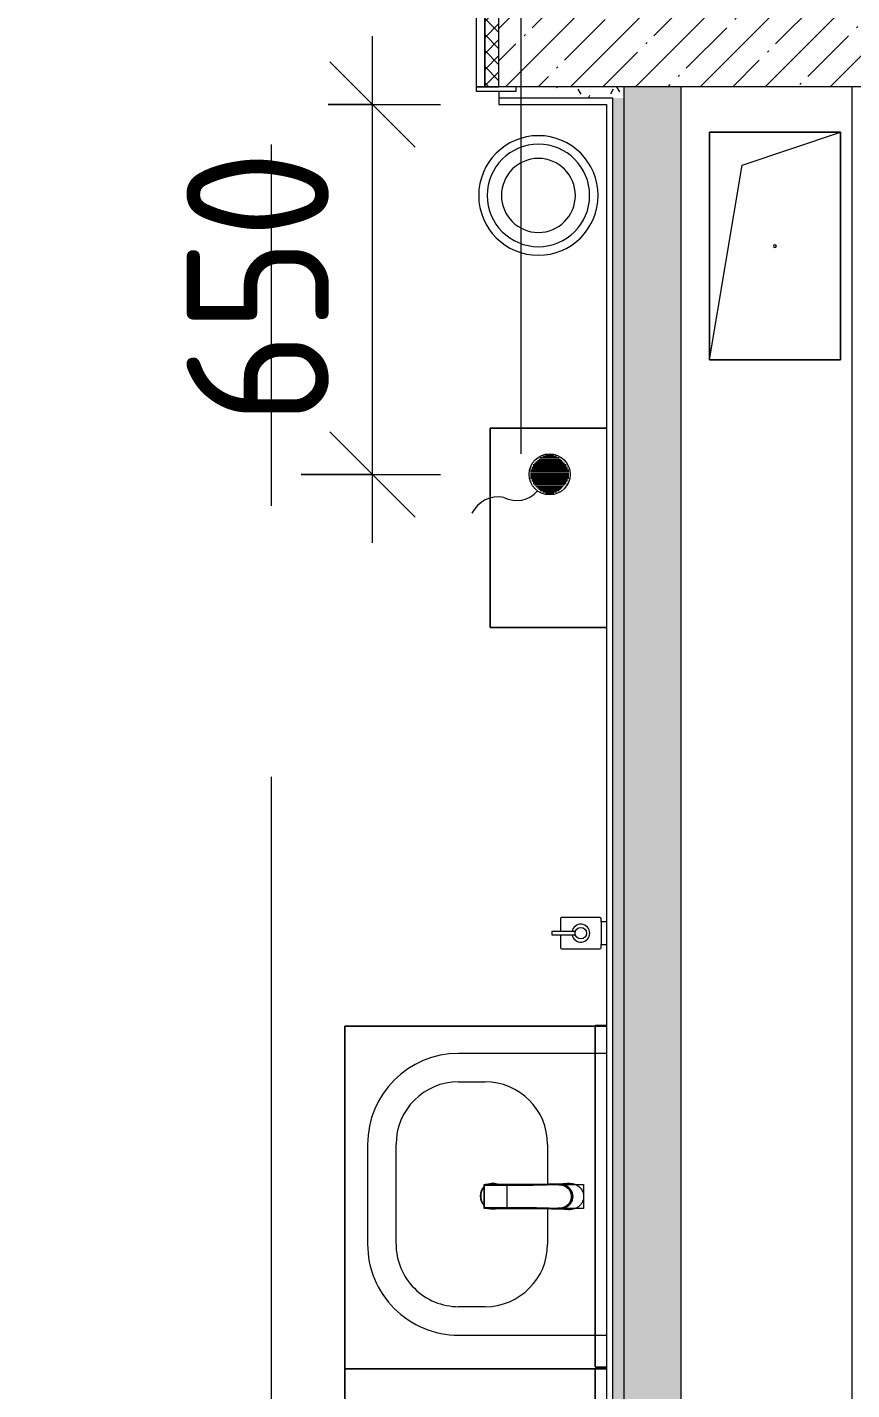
# Model space of a CAD drawing. Header units: millimetres. Extents: x 35111 to 235598, y -8553 to 29000.
# Drawn here: x 66031 to 67480, y 5391 to 7785 of the extents above; entities that cross this region are included whole.
import ezdxf

# ---------------------------------------------------------------- set-up
doc = ezdxf.new("R2010")
doc.units = ezdxf.units.MM
doc.linetypes.add('Осевая', pattern=[3175, 635, -476.25, 1587.5, -476.25])
for name, color, linetype, lineweight in [('0-1', 7, 'Continuous', 9), ('A-ANNO-DIMS', 7, 'Continuous', 9), ('A-ANNO-DIMS-100', 7, 'Continuous', 9), ('A-DETL-GENF', 7, 'Continuous', 9), ('A-DOOR', 7, 'Continuous', 9), ('A-DOOR-1', 7, 'Continuous', 13), ('A-DOOR-FRAM', 7, 'Continuous', 13), ('A-DOOR-FRAM-1', 7, 'Continuous', 9), ('A-GENM', 7, 'Continuous', 9), ('A-WALL', 7, 'Continuous', 9), ('E-ELEC-FIXT-IDEN', 7, 'Continuous', 9), ('I-WALL', 7, 'Continuous', 9), ('P-SANR-FIXT', 7, 'Continuous', 9), ('P-SANR-FIXT-1', 7, 'Continuous', 13), ('Оси-2', 7, 'Осевая', 9), ('Электрические приборы', 7, 'Continuous', 9)]:
    doc.layers.add(name, color=color, linetype=linetype, lineweight=lineweight)
for name, color, linetype, lineweight, true_color in [('A-WALL-1', 7, 'Continuous', 9, 0x3c3c3c), ('A-WALL-FNSH-1', 7, 'Continuous', 9, 0x3c3c3c), ('I-FURN-1', 7, 'Continuous', 9, 0xf0f0f0)]:
    doc.layers.add(name, color=color, linetype=linetype, lineweight=lineweight, true_color=true_color)
doc.styles.add('ISOCPEUR', font='isocpeur.ttf', dxfattribs={"width": 0.9, "height": 250})
doc.dimstyles.new('ISO-2_5_0_9К_БОЛЬШОЙ', dxfattribs={"dimscale": 304.8, "dimtxt": 248.995294, "dimasz": 0.492126, "dimexe": 0.393701, "dimexo": 0.984252, "dimgap": 0, "dimtad": 1, "dimdec": 0, "dimrnd": 10, "dimzin": 0, "dimdsep": 46, "dimtxsty": 'ISOCPEUR', "dimblk1": 'OBLIQUE', "dimblk2": 'OBLIQUE', "dimsah": 1, "dimcen": 0.09, "dimdle": 0.393701, "dimazin": 0, "dimtfac": 1, "dimtdec": 4, "dimtix": 1, "dimtmove": 0, "dimatfit": 3, "dimfxl": 1, "dimtvp": 1, "dimtolj": 1, "dimtzin": 0, "dimarcsym": 2})
pattern_1 = [(0, (0, 0), (121.92, 30.48), [10.058, -81.382, 10.058, -81.382, -487.68]), (0, (0, 0), (121.92, 30.48), [-182.88, 10.058, -172.822, 10.058, -81.382, -213.36]), (0, (0, 0), (121.92, 30.48), [-457.2, 10.058, -50.902, 10.058, -142.342]), (120, (45.72, 15.24), (-87.356454, 90.345817), [10.058, -81.382, 10.058, -81.382, -487.68]), (120, (45.72, 15.24), (-87.356454, 90.345817), [-182.88, 10.058, -172.822, 10.058, -81.382, -213.36]), (120, (45.72, 15.24), (-87.356454, 90.345817), [-457.2, 10.058, -50.902, 10.058, -142.342]), (240, (60.96, 76.2), (-34.563546, -120.825817), [10.058, -81.382, 10.058, -81.382, -487.68]), (240, (60.96, 76.2), (-34.563546, -120.825817), [-182.88, 10.058, -172.822, 10.058, -81.382, -213.36]), (240, (60.96, 76.2), (-34.563546, -120.825817), [-457.2, 10.058, -50.902, 10.058, -142.342])]

# ---------------------------------------------------------------- blocks, each defined once
blk = doc.blocks.new('110_Дверь_СКБ_1Ст_Внутренняя1 - Д-7_л__950x2100h_Туалет-21784696-План размещения напольных электротехнических лючков и розеток 3 этажа в осях 12-23')
at = {"layer": 'A-DOOR'}
h = blk.add_hatch(dxfattribs=at)
h.set_pattern_fill('FP_30', color=256, style=0, pattern_type=2)
h.set_pattern_definition([(135, (1826.41, 174.685), (-14.14214, -14.14214), []), (225, (1826.41, 174.685), (14.14214, -14.14214), [])])
h.paths.add_polyline_path([(487.5, -110), (487.5, 110), (462.5, 110), (462.5, -110)])
at = {"layer": 'A-DOOR-FRAM-1'}
h = blk.add_hatch(dxfattribs=at)
h.set_pattern_fill('FP_31', color=256, style=0, pattern_type=2)
h.set_pattern_definition([(45, (-296.384, 174.685), (-14.1421, 14.1421), []), (135, (-296.384, 174.685), (-14.1421, -14.1421), [])])
h.paths.add_polyline_path([(-437.5, -110), (-437.5, 110), (-462.5, 110), (-462.5, -110)])
at = {"layer": 'A-DOOR'}
blk.add_arc((437.5, 110), 850, 90, 180, dxfattribs=at)
at = {"layer": 'A-DOOR-1'}
for p, q in [((437.5, 960), (397.5, 960)), ((397.5, 960), (397.5, 110)), ((437.5, 110), (437.5, 960)), ((397.5, 110), (437.5, 110))]:
    blk.add_line(p, q, dxfattribs=at)
at = {"layer": 'A-DOOR-FRAM'}
for p, q in [((-422.5, 118), (-492.5, 118)), ((-492.5, 118), (-492.5, 110)), ((-492.5, 110), (-422.5, 110)), ((-437.5, 110), (-462.5, 110)), ((-462.5, 110), (-462.5, -110)), ((-412.5, 110), (-437.5, 110)), ((-437.5, 110), (-437.5, 30)), ((-437.5, -110), (-437.5, 110)), ((-422.5, 110), (-437.5, 110)), ((-437.5, 110), (-437.5, 109)), ((-437.5, 109), (-422.5, 109)), ((-422.5, 110), (-422.5, 118)), ((-422.5, 109), (-422.5, 110)), ((-412.5, 70), (-412.5, 110)), ((437.5, 110), (437.5, 70)), ((462.5, 110), (437.5, 110)), ((517.5, 118), (447.5, 118)), ((447.5, 118), (447.5, 110)), ((462.5, 110), (447.5, 110)), ((447.5, 110), (447.5, 109)), ((447.5, 110), (517.5, 110)), ((447.5, 109), (462.5, 109)), ((462.5, 30), (462.5, 110)), ((487.5, 110), (462.5, 110)), ((462.5, 110), (462.5, -110)), ((462.5, 109), (462.5, 110)), ((487.5, -110), (487.5, 110)), ((517.5, 110), (517.5, 118)), ((-402.5, 70), (-412.5, 70)), ((-402.5, 30), (-402.5, 70)), ((437.5, 70), (427.5, 70)), ((427.5, 70), (427.5, 30)), ((-437.5, 30), (-402.5, 30)), ((-422.5, 30), (-437.5, 30)), ((-437.5, 30), (-437.5, -110)), ((-422.5, -110), (-422.5, 30)), ((427.5, 30), (462.5, 30)), ((462.5, 30), (447.5, 30)), ((447.5, 30), (447.5, -110)), ((462.5, -110), (462.5, 30)), ((-422.5, -110), (-492.5, -110)), ((-492.5, -110), (-492.5, -118)), ((-492.5, -118), (-422.5, -118)), ((-462.5, -110), (-437.5, -110)), ((-437.5, -110), (-422.5, -110)), ((-422.5, -118), (-422.5, -110)), ((447.5, -110), (462.5, -110)), ((517.5, -110), (447.5, -110)), ((447.5, -110), (447.5, -118)), ((447.5, -118), (517.5, -118)), ((462.5, -110), (487.5, -110)), ((517.5, -118), (517.5, -110))]:
    blk.add_line(p, q, dxfattribs=at)
blk = doc.blocks.new('GM_Отверстие прямоугольное _в плите_ - Отверстие-21983700-План размещения напольных электротехнических лючков и розеток 3 этажа в осях 12-23')
at = {"layer": 'A-GENM'}
for p, q in [((-115, -200), (-115, 200)), ((-115, 200), (115, 200)), ((115, 200), (-115, 200)), ((-115, 200), (-115, -200)), ((-57.5, 142.5), (115, 200)), ((115, 200), (115, -200)), ((115, -200), (115, 200)), ((-115, -200), (-57.5, 142.5)), ((115, -200), (-115, -200)), ((-115, -200), (115, -200))]:
    blk.add_line(p, q, dxfattribs=at)
for start, end in [(360, 180), (180, 360)]:
    blk.add_arc((0, 0), 2.5, start, end, dxfattribs=at)
blk = doc.blocks.new('Блок Розеток и Выключателей - Блок Розеток и Выключателей_SK3-27368973-План размещения напольных электротехнических лючков и розеток 3 этажа в осях 12-23')
at = {"layer": 'A-DETL-GENF'}
for p, q in [((-16.8, -71.2), (-16.8, -128.8)), ((-14.4, -71.2), (-14.4, -128.8)), ((-12, -68.8), (-12, -131.2)), ((-9.6, -68.8), (-9.6, -131.2)), ((-7.2, -66.4), (-7.2, -133.6)), ((-4.8, -66.4), (-4.8, -133.6)), ((-2.4, -66.4), (-2.4, -133.6)), ((0, -66.4), (0, -133.6)), ((2.4, -66.4), (2.4, -133.6)), ((4.8, -66.4), (4.8, -133.6)), ((7.2, -66.4), (7.2, -133.6)), ((9.6, -68.8), (9.6, -131.2)), ((12, -68.8), (12, -131.2)), ((14.4, -71.2), (14.4, -128.8)), ((16.8, -71.2), (16.8, -128.8)), ((-33.6, -92.8), (-33.6, -107.2)), ((-31.2, -88), (-31.2, -112)), ((-28.8, -83.2), (-28.8, -116.8)), ((-26.4, -80.8), (-26.4, -119.2)), ((-24, -78.4), (-24, -121.6)), ((-21.6, -76), (-21.6, -124)), ((-19.2, -73.6), (-19.2, -126.4)), ((19.2, -73.6), (19.2, -126.4)), ((21.6, -76), (21.6, -124)), ((24, -78.4), (24, -121.6)), ((26.4, -80.8), (26.4, -119.2)), ((28.8, -83.2), (28.8, -116.8)), ((31.2, -88), (31.2, -112)), ((33.6, -92.8), (33.6, -107.2))]:
    blk.add_line(p, q, dxfattribs=at)
blk.add_circle((0, -100), 36, dxfattribs=at)
for centre, radius, start, end in [((-2.1, -158.1), 48.1, 332.5065, 49.9886), ((91.1, -190.4), 51.5, 168.6656, 243.8652)]:
    blk.add_arc(centre, radius, start, end, dxfattribs=at)
blk = doc.blocks.new('зеркало круглое600д - 1_22д зеркало круглое d600-31405140-План размещения напольных электротехнических лючков и розеток 3 этажа в осях 12-23')
at = {"layer": 'I-FURN-1'}
for p, q in [((-300, 20), (-300, 0)), ((-300, 20), (300, 20)), ((300, 20), (-300, 20)), ((300, 0), (-300, 0)), ((300, 0), (300, 20))]:
    blk.add_line(p, q, dxfattribs=at)
blk = doc.blocks.new('сифон - Для раковины-V159-План размещения напольных электротехнических лючков и розеток 3 этажа в осях 12-23')
at = {"layer": 'P-SANR-FIXT-1'}
for radius, start, end in [(22.5, 134.3235, 180), (22.5, 180, 226.2662), (21.5, 136.6198, 180), (21.5, 180, 223.8422), (22.5, 62.2699, 118.0415), (21.5, 73.7927, 114.1325), (21.5, 66.1704, 72), (22.5, 246.9241, 292.7848), (21.5, 252, 288)]:
    blk.add_arc((0, 0), radius, start, end, dxfattribs=at)
blk = doc.blocks.new('смеситель для раковины - Default-V160-План размещения напольных электротехнических лючков и розеток 3 этажа в осях 12-23')
at = {"layer": '0-1'}
for p, q in [((-20.7, -16.7), (-20.7, -17.2)), ((20.8, -17.2), (20.8, -16.7)), ((22.8, -3), (21.8, -15.6)), ((-20.4, -97.4), (-20.3, -110)), ((-19.8, -111.8), (19.8, -111.8)), ((20.3, -110), (20.4, -97.4)), ((-19.8, -151.6), (19.7, -151.6))]:
    blk.add_line(p, q, dxfattribs=at)
at = {"layer": '0-1', "flags": 128}
for points in [[(12.1, 0.1), (14.4, -1.7), (18.1, -6.1), (20.4, -11.5), (21.2, -17.2), (21.2, -36.2), (21.1, -56), (21, -111.4)], [(-21.8, -15.6), (-22.1, -11.2), (-22.8, -3)], [(-18.9, -7.6), (-20, -10.3), (-20.8, -13.1), (-21.1, -18.6), (-21.1, -48.6), (-21.1, -93.2)], [(20.8, -150.7), (20.8, -150.6), (20.7, -150.3), (20.7, -149.8), (20.7, -149), (20.8, -147.8), (20.8, -146.9), (20.8, -145.1), (20.8, -142.9), (20.9, -128.2), (21.1, -55.9), (21.1, -88)], [(-20.7, -150.6), (-20.7, -150.5), (-20.7, -150.2), (-20.7, -149.8), (-20.7, -149.1), (-20.7, -148.1), (-20.7, -147.4), (-20.7, -146.4), (-20.7, -144.9), (-20.8, -144), (-20.8, -120.4), (-21.1, -93.2)], [(-19.8, -111.8), (-19.9, -111.8), (-20, -111.8), (-20.1, -111.8), (-20.1, -111.7), (-20.2, -111.7), (-20.3, -111.6), (-20.3, -111.5), (-20.3, -111.5), (-20.3, -111.4), (-20.3, -111.4), (-20.3, -111.4), (-20.3, -111.3), (-20.3, -111.2), (-20.3, -111), (-20.3, -110.8), (-20.3, -110.6), (-20.3, -110.3), (-20.3, -110)], [(20.3, -110), (20.3, -110.3), (20.3, -110.5), (20.3, -110.8), (20.3, -111), (20.3, -111.1), (20.3, -111.3), (20.3, -111.5), (20.3, -111.5), (20.3, -111.5), (20.2, -111.6), (20.2, -111.7), (20.1, -111.7), (20.1, -111.8), (19.8, -111.8)], [(20.9, -146.2), (20.9, -147.7), (20.8, -148.8), (20.8, -149.8), (20.8, -150.4), (20.7, -151.2), (20.6, -151.3), (20.5, -151.4), (20.4, -151.5), (20.2, -151.6), (20, -151.6), (19.7, -151.6)]]:
    blk.add_lwpolyline(points, dxfattribs=at)
at = {"layer": 'P-SANR-FIXT'}
for p, q in [((-21, -151.6), (-21, 23)), ((-21, 23), (21, 23)), ((0.6, 2.8), (-0.6, 2.8)), ((21, 23), (21, -151.6)), ((-20.8, -19.8), (-21, -19.9)), ((-20.8, -19.8), (-20.4, -22)), ((20.4, -11.1), (19.4, -12.9)), ((20.4, -22), (20.8, -19.8)), ((20.8, -19.8), (20.9, -18.5)), ((20.8, -19.8), (21, -19.9)), ((21.1, -18.4), (20.9, -18.4)), ((22.9, -0.9), (22.5, -5)), ((-19.8, -111.7), (-19.7, -144)), ((19.7, -144), (19.8, -111.7)), ((21, -151.6), (-21, -151.6))]:
    blk.add_line(p, q, dxfattribs=at)
at = {"layer": 'P-SANR-FIXT', "flags": 128}
for points in [[(10.2, 0.2), (9.8, 0.4), (6.1, 1.8), (2.1, 2.5), (-2.1, 2.5), (-6.1, 1.8), (-9.8, 0.4), (-13.1, -1.6), (-15.9, -4.1)], [(-0.6, 3.9), (-0.3, 3.9), (-0.1, 3.9), (0.1, 3.9), (0.3, 3.9), (0.6, 3.9)], [(-21.1, -16.4), (-21.1, -16.8), (-21.1, -17.2), (-21.1, -17.6), (-21.1, -18), (-21.1, -18.4)], [(-21.1, -88.1), (-20.9, -138.9), (-20.9, -145.3), (-20.8, -150.2), (-20.7, -149.4), (-20.7, -143.7), (-20.8, -118.3), (-21, -67.6), (-21.1, -42.2), (-21.1, -16.9)], [(-20.9, -18.5), (-20.9, -18.5), (-21, -18.5), (-21, -18.6), (-21, -18.6), (-21.1, -18.6), (-21.1, -18.6), (-21.1, -18.6)], [(-20.9, -18.5), (-20.9, -19.2), (-20.8, -19.8)], [(15.9, -4.1), (13.1, -1.6), (11.5, -0.5)], [(21.1, -16.9), (21.1, -42.2), (21, -67.6), (20.8, -118.3), (20.7, -143.7), (20.7, -149.4), (20.8, -150.2), (20.9, -145.3), (20.9, -138.9), (21.1, -88.1)], [(21.1, -18.4), (21.1, -18), (21.1, -17.6), (21.1, -17.2), (21.1, -16.8), (21.1, -16.4)], [(21.8, -15.2), (22.1, -10.8), (22.3, -7.9), (22.5, -5.6), (22.7, -3.2), (22.9, -0.9)], [(-19.9, -145.2), (-19.9, -133.8), (-20, -122.4), (-20, -111), (-20.1, -99.6), (-20.1, -88.1)], [(20.1, -88.1), (20.1, -94.5), (20.1, -100.8), (20, -107.2), (20, -113.5), (20, -119.9), (20, -126.2), (19.9, -132.6), (19.9, -138.9), (19.9, -145.2)]]:
    blk.add_lwpolyline(points, dxfattribs=at)
at = {"layer": 'P-SANR-FIXT'}
for centre, major_axis, ratio, start_param, end_param in [((0, -17.2), (20.8, 0), 0.98634, 0.924777, 2.669203), ((0, -16.7), (20.8, 0), 0.98634, 1.475706, 2.006619), ((0, -16.7), (20.8, 0), 0.98634, 1.175826, 1.349386), ((0, -17.2), (-20.8, 0), 0.98634, 5.983401, 6.283185), ((0, -16.7), (20.8, 0), 0.98634, 2.911123, 3.141593), ((0, -17.2), (20.8, 0), 0.98634, 3.141593, 3.245131), ((0, -16.7), (20.8, 0), 0.98634, 2.513274, 2.712058), ((0, -16.7), (20.8, 0), 0.98634, 2.199532, 2.288423), ((0, -16.7), (20.8, 0), 0.98634, 0.436433, 0.906939), ((0, -17.2), (20.8, 0), 0.98634, 0.478372, 0.784046), ((0, -17.2), (20.8, 0), 0.98634, 0, 0.299784), ((0, -16.7), (20.8, 0), 0.98634, 0, 0.23047), ((0, -17.2), (20.8, 0), 0.98634, 6.179646, 6.283185), ((-19.8, -109.7), (0.5, 0.002), 0.095848, 1.570429, 3.124299), ((19.8, -109.7), (-0.5, 0.002), 0.095846, 3.158887, 4.712983)]:
    blk.add_ellipse(centre, major_axis=major_axis, ratio=ratio, start_param=start_param, end_param=end_param, dxfattribs=at)
for points, knots in [([(-22.9, -0.3), (-22.9, 2.5), (-22.3, 6.4), (-20, 11.4), (-17.7, 14.7), (-14.9, 17.6), (-11.6, 20), (-7.9, 21.7), (-4.5, 22.6), (-1.5, 23), (1.9, 23), (6, 22.4), (10, 20.8), (12.8, 19.1), (14.8, 17.5), (16.7, 15.8), (18.8, 13.3), (21.9, 8.1), (22.9, 3.2), (22.9, -0.3)], [0, 0, 0, 0, 0.111111, 0.166667, 0.222222, 0.277778, 0.333333, 0.388889, 0.444444, 0.479167, 0.513889, 0.583333, 0.652778, 0.6875, 0.722222, 0.756944, 0.791667, 0.861111, 1, 1, 1, 1]), ([(-21.1, -16.9), (-21.1, -15.9), (-21, -14.3), (-20.6, -12.1), (-20.1, -10.6), (-19.6, -9), (-18.7, -7.1), (-17.3, -4.8), (-15.2, -2.3), (-12.8, -0.2), (-10, 1.5), (-7, 2.8), (-3.8, 3.7), (-1.6, 3.9), (-0.6, 3.9)], [0, 0, 0, 0, 0.1, 0.15, 0.2, 0.25, 0.3, 0.4, 0.5, 0.6, 0.7, 0.8, 0.9, 1, 1, 1, 1]), ([(21.1, -16.4), (21.1, -16), (21, -15.1), (20.8, -13.8), (20.6, -12.6), (20.3, -11.7), (20.2, -11.2), (20, -10.9), (19.9, -10.5), (19.7, -9.9), (19.3, -9), (18.6, -7.6), (17.7, -6.2), (17, -5.2), (16.4, -4.5), (15.8, -3.8), (15, -3), (13.9, -2), (12.7, -1.2), (11.7, -0.5), (10.9, -0.1), (10.1, 0.3), (9, 0.9), (6.9, 1.7), (2.6, 2.8), (-2.6, 2.8), (-6.9, 1.7), (-9.2, 0.7), (-11.2, -0.2), (-13.2, -1.5), (-14.9, -2.9), (-16.1, -4.2), (-17.3, -5.5), (-18.5, -7.2), (-19.6, -9.3), (-20.7, -12.4), (-21.1, -14.8), (-21.1, -16.4)], [0, 0, 0, 0, 0.027778, 0.055556, 0.083333, 0.097222, 0.104167, 0.111111, 0.118056, 0.125, 0.138889, 0.166667, 0.194444, 0.208333, 0.222222, 0.236111, 0.25, 0.277778, 0.305556, 0.319444, 0.333333, 0.347222, 0.361111, 0.388889, 0.444444, 0.555556, 0.611111, 0.638889, 0.666667, 0.708333, 0.75, 0.770833, 0.791667, 0.833333, 0.875, 0.916667, 1, 1, 1, 1]), ([(-0.6, 2.8), (-0.6, 2.9), (-0.6, 3.2), (-0.6, 3.6), (-0.6, 3.8), (-0.6, 3.9), (-0.6, 3.9)], [0, 0, 0, 0, 0.363636, 0.545455, 0.727273, 1, 1, 1, 1]), ([(0.6, 3.9), (2.7, 3.9), (7.1, 3.1), (12.9, 0), (16.7, -3.9), (19, -7.6), (20.2, -10.6), (21, -13.7), (21.1, -15.9), (21.1, -16.9)], [0, 0, 0, 0, 0.2, 0.4, 0.6, 0.7, 0.8, 0.9, 1, 1, 1, 1]), ([(0.6, 2.8), (0.6, 2.9), (0.6, 3.2), (0.6, 3.6), (0.6, 3.8), (0.6, 3.9), (0.6, 3.9)], [0, 0, 0, 0, 0.363636, 0.545455, 0.727273, 1, 1, 1, 1]), ([(-22.9, -0.9), (-22.9, -1.5), (-22.8, -2.5), (-22.7, -3.8), (-22.6, -4.8), (-22.5, -5.7), (-22.4, -6.6), (-22.3, -7.5), (-22.2, -8.7), (-22.1, -10.1), (-22, -12.1), (-21.9, -13.9), (-21.8, -15.2)], [0, 0, 0, 0, 0.166667, 0.25, 0.333333, 0.416667, 0.5, 0.583333, 0.666667, 0.75, 0.833333, 1, 1, 1, 1]), ([(-21.8, -15.2), (-21.8, -16.2), (-21.7, -18.4), (-21.6, -22.6), (-21.5, -27.6), (-21.4, -33.2), (-21.4, -38.3), (-21.3, -42.6), (-21.3, -45.9), (-21.3, -49.3), (-21.3, -52.8), (-21.2, -55.7), (-21.2, -58), (-21.2, -59.8), (-21.2, -61.5), (-21.2, -63.9), (-21.2, -66.8), (-21.2, -70.4), (-21.2, -73.9), (-21.1, -77.5), (-21.1, -82.2), (-21.1, -85.7), (-21.1, -88.1)], [0, 0, 0, 0, 0.083333, 0.166667, 0.25, 0.333333, 0.416667, 0.458333, 0.5, 0.541667, 0.583333, 0.625, 0.645833, 0.666667, 0.6875, 0.708333, 0.75, 0.791667, 0.833333, 0.875, 0.916667, 1, 1, 1, 1]), ([(-21.1, -18.4), (-21.1, -19.2), (-21.1, -20.8), (-21.1, -23.1), (-21.1, -25), (-21, -26.5), (-21, -27.6), (-21, -28.6), (-21, -30), (-21, -31.7), (-21, -33.4), (-21, -34.6), (-20.9, -35.2), (-20.9, -35.7), (-20.9, -36.3), (-20.9, -36.9), (-20.9, -38.1), (-20.9, -39.8), (-20.9, -41.4), (-20.8, -42.8), (-20.8, -44.1), (-20.8, -45.8), (-20.8, -48.6), (-20.7, -53.5), (-20.6, -60.7), (-20.6, -68.9), (-20.5, -76.5), (-20.5, -85.7), (-20.4, -92.7), (-20.4, -97.4)], [0, 0, 0, 0, 0.027778, 0.055556, 0.083333, 0.097222, 0.111111, 0.125, 0.138889, 0.166667, 0.194444, 0.208333, 0.215278, 0.222222, 0.229167, 0.236111, 0.25, 0.277778, 0.305556, 0.319444, 0.333333, 0.361111, 0.388889, 0.444444, 0.555556, 0.666667, 0.75, 0.833333, 1, 1, 1, 1]), ([(-21.1, -18.6), (-21.1, -18.7), (-21.1, -18.9), (-21.1, -19.2), (-21, -19.5), (-21, -19.7), (-21, -19.9)], [0, 0, 0, 0, 0.333333, 0.5, 0.666667, 1, 1, 1, 1]), ([(-20.6, -41.3), (-20.6, -41.2), (-20.7, -40.7), (-20.7, -40.1), (-20.8, -39.3), (-20.9, -38.5), (-20.9, -37.4), (-21, -35.5), (-21, -33.1), (-21, -30.9), (-20.9, -29.4), (-20.9, -28.7), (-20.9, -28.1), (-20.9, -27.6), (-20.9, -26.9), (-20.9, -25.6), (-20.9, -23.9), (-20.9, -21.9), (-21, -20.5), (-21, -19.9)], [0.6742747, 0.6742747, 0.6742747, 0.6742747, 0.6785714, 0.6964286, 0.7053571, 0.7142857, 0.7321429, 0.75, 0.7857143, 0.8214286, 0.8392857, 0.8482143, 0.8571429, 0.8660714, 0.875, 0.8928571, 0.9285714, 0.9642857, 1, 1, 1, 1]), ([(-20, -10.9), (-20.1, -11.4), (-20.5, -12.6), (-20.7, -13.9), (-20.8, -14.6)], [0, 0, 0, 0, 0.4, 1, 1, 1, 1]), ([(-15.9, -4.1), (-16.7, -5), (-18.4, -7.2), (-19.5, -9.5), (-20, -10.9)], [0, 0, 0, 0, 0.444444, 1, 1, 1, 1]), ([(20, -10.9), (19.6, -9.8), (18.5, -7.4), (17, -5.2), (15.9, -4.1)], [0, 0, 0, 0, 0.444444, 1, 1, 1, 1]), ([(20.8, -14.6), (20.7, -14.1), (20.5, -12.8), (20.2, -11.6), (20, -10.9)], [0, 0, 0, 0, 0.444444, 1, 1, 1, 1]), ([(20.4, -97.4), (20.4, -91.1), (20.5, -81.8), (20.6, -69.7), (20.7, -60), (20.7, -52.6), (20.8, -47.4), (20.8, -45.2), (20.8, -43.5), (20.9, -41.8), (20.9, -39.8), (20.9, -37.7), (20.9, -36.2), (20.9, -35.4), (21, -34.1), (21, -32.6), (21, -31), (21, -29.7), (21, -28.6), (21, -27.7), (21, -26.8), (21.1, -25.6), (21.1, -22.9), (21.1, -20.4), (21.1, -18.4)], [0, 0, 0, 0, 0.222222, 0.333333, 0.444444, 0.583333, 0.618056, 0.652778, 0.670139, 0.6875, 0.722222, 0.756944, 0.774306, 0.782986, 0.791667, 0.826389, 0.84375, 0.861111, 0.878472, 0.887153, 0.895833, 0.913194, 0.930556, 1, 1, 1, 1]), ([(21, -19.9), (21, -20.5), (21, -21.9), (20.9, -23.9), (20.9, -25.6), (20.9, -26.8), (20.9, -27.5), (20.9, -28.3), (20.9, -29.2), (20.9, -30.9), (20.9, -32.5), (20.9, -33.6), (20.9, -33.9)], [0, 0, 0, 0, 0.0357143, 0.0714286, 0.1071429, 0.125, 0.1339286, 0.1428571, 0.1607143, 0.1785714, 0.2142857, 0.2233019, 0.2233019, 0.2233019, 0.2233019]), ([(21.1, -88.1), (21.1, -85.1), (21.1, -80.6), (21.2, -74.5), (21.2, -69.9), (21.2, -65.1), (21.2, -60), (21.2, -55.1), (21.3, -50.9), (21.3, -47.5), (21.3, -44.7), (21.3, -42.6), (21.4, -41), (21.4, -39.8), (21.4, -38.7), (21.4, -37.3), (21.4, -35.8), (21.4, -34.1), (21.5, -32.1), (21.5, -29.7), (21.5, -27), (21.6, -24.6), (21.7, -21.6), (21.7, -18.3), (21.8, -16.1), (21.8, -15.2)], [0, 0, 0, 0, 0.071429, 0.107143, 0.142857, 0.178571, 0.214286, 0.25, 0.285714, 0.321429, 0.357143, 0.392857, 0.410714, 0.428571, 0.446429, 0.464286, 0.5, 0.535714, 0.571429, 0.625, 0.678571, 0.732143, 0.785714, 0.892857, 1, 1, 1, 1]), ([(-19.9, -97.4), (-19.9, -90.5), (-20, -78.4), (-20.1, -67), (-20.2, -60.5), (-20.2, -57.1), (-20.3, -54.8), (-20.3, -52.7), (-20.3, -50.8), (-20.3, -49.3), (-20.3, -48.2), (-20.4, -47.6), (-20.4, -47), (-20.4, -46.5), (-20.5, -45.9), (-20.5, -44.9), (-20.5, -44.1), (-20.5, -43.6)], [0, 0, 0, 0, 0.1428571, 0.2857143, 0.3571429, 0.3928571, 0.4285714, 0.4642857, 0.5, 0.5357143, 0.5535714, 0.5625, 0.5714286, 0.5803571, 0.5892857, 0.6071429, 0.6334797, 0.6334797, 0.6334797, 0.6334797]), ([(20.7, -37.5), (20.7, -37.9), (20.6, -38.5), (20.5, -39.2), (20.5, -40), (20.4, -41.3), (20.4, -43), (20.4, -44.6), (20.4, -45.8), (20.4, -46.4), (20.4, -46.9), (20.4, -47.4), (20.4, -48.1), (20.3, -49.2), (20.3, -50.7), (20.3, -52.6), (20.3, -54.6), (20.3, -57), (20.2, -60.3), (20.1, -66.9), (20, -78.4), (19.9, -90.5), (19.9, -97.4)], [0.2698282, 0.2698282, 0.2698282, 0.2698282, 0.2857143, 0.2946429, 0.3035714, 0.3214286, 0.3571429, 0.3928571, 0.4107143, 0.4196429, 0.4285714, 0.4375, 0.4464286, 0.4642857, 0.5, 0.5357143, 0.5714286, 0.6071429, 0.6428571, 0.7142857, 0.8571429, 1, 1, 1, 1]), ([(21, -86.6), (20.9, -86.7), (20.9, -86.8), (20.9, -87), (20.8, -87.2), (20.7, -87.5), (20.6, -87.8), (20.5, -88), (20.4, -88.2), (20.3, -88.3), (20.2, -88.2), (20.1, -88.1)], [0.4, 0.4, 0.4, 0.4, 0.4375, 0.5, 0.6, 0.65, 0.7, 0.75, 0.79375, 0.875, 1, 1, 1, 1]), ([(-19.8, -109.7), (-19.8, -110.1), (-19.8, -110.9), (-19.8, -111.7), (-19.8, -111.8), (-19.8, -111.8)], [0, 0, 0, 0, 0.2, 0.4, 0.5304452, 0.5304452, 0.5304452, 0.5304452]), ([(19.8, -111.8), (19.8, -111.8), (19.8, -111.7), (19.8, -110.9), (19.8, -110.1), (19.8, -109.7)], [0.4695252, 0.4695252, 0.4695252, 0.4695252, 0.6, 0.8, 1, 1, 1, 1]), ([(-19.8, -151.6), (-19.8, -151.6), (-19.8, -151.4), (-19.8, -149.5), (-19.9, -146.7), (-19.9, -145.2)], [0.5274141, 0.5274141, 0.5274141, 0.5274141, 0.6, 0.8, 1, 1, 1, 1]), ([(-19.7, -144), (-19.7, -145.5), (-19.7, -148.5), (-19.7, -151.2), (-19.7, -151.6), (-19.8, -151.6)], [0, 0, 0, 0, 0.2, 0.4, 0.5271653, 0.5271653, 0.5271653, 0.5271653]), ([(19.7, -151.6), (19.7, -151.6), (19.7, -151.6), (19.7, -151.2), (19.7, -150), (19.7, -148.3), (19.7, -146.2), (19.7, -144.8), (19.7, -144)], [0.4725879, 0.4725879, 0.4725879, 0.4725879, 0.5, 0.6, 0.7, 0.8, 0.9, 1, 1, 1, 1]), ([(19.9, -145.2), (19.9, -146), (19.9, -147.4), (19.8, -149.3), (19.8, -150.7), (19.8, -151.5), (19.8, -151.6), (19.7, -151.6)], [0, 0, 0, 0, 0.1, 0.2, 0.3, 0.4, 0.4724791, 0.4724791, 0.4724791, 0.4724791])]:
    blk.add_open_spline(points, degree=3, knots=knots, dxfattribs=at)
for points in [[(-20.7, -19.9), (-20.7, -17.5), (-19.9, -12.6), (-16.3, -6), (-10.7, -1.1), (-3.7, 1.6), (3.8, 1.6), (10.7, -1.1), (16.3, -6), (19.9, -12.6), (20.7, -17.5), (20.7, -19.9)], [(-0.6, 2.8), (-1.4, 2.7), (-2.2, 2.7), (-3, 2.5)], [(-22.6, -4.9), (-22.8, -3.6), (-22.9, -2.2), (-22.9, -0.9)], [(-21.4, -18.8), (-21.7, -17.6), (-21.8, -16.4), (-21.8, -15.2)], [(-20.2, -22.3), (-20.6, -21.4), (-21, -20.5), (-21.2, -19.5)], [(-21.1, -18.5), (-21.1, -18.4), (-21, -18.4), (-20.9, -18.4)], [(-21, -19.9), (-20.9, -20.8), (-20.7, -21.7), (-20.4, -22.5)], [(-20.8, -14.6), (-20.8, -15.2), (-20.9, -16.5), (-20.9, -17.7), (-20.9, -18.3)], [(-19.4, -12.9), (-19.8, -12.3), (-20.1, -11.7), (-20.4, -11.1)], [(21.8, -15.2), (21.8, -17.6), (21.2, -20.1), (20.2, -22.3)], [(20.4, -22.5), (20.7, -21.7), (20.9, -20.8), (21, -19.9)], [(20.9, -18.4), (20.9, -17.8), (20.9, -16.5), (20.8, -15.2), (20.8, -14.6)], [(20.9, -18.5), (21, -18.5), (21.1, -18.5), (21.1, -18.5)], [(21, -19.9), (21, -19.8), (21, -19.6), (21.1, -19.4), (21.1, -19.2), (21.1, -18.9), (21.1, -18.7), (21.1, -18.6), (21.1, -18.5)], [(-20.8, -88.2), (-20.7, -88.2), (-20.5, -88.2), (-20.2, -88.1), (-20.1, -88.1)], [(-20.1, -88.1), (-20.1, -87.3), (-20.1, -86.5), (-20, -85.7)], [(20, -85.7), (20.1, -86.5), (20.1, -87.3), (20.1, -88.1)], [(-19.8, -111.8), (-19.8, -111.8), (-19.8, -111.8), (-19.8, -111.8)], [(19.8, -111.8), (19.8, -111.8), (19.8, -111.8), (19.8, -111.8)]]:
    blk.add_open_spline(points, degree=3, dxfattribs=at)
blk = doc.blocks.new('TOY_Диспансер мыло - Дозатор Elegance new 11654 019001 хром-30593950-План размещения напольных электротехнических лючков и розеток 3 этажа в осях 12-23')
at = {"layer": 'A-GENM'}
for p, q in [((127.9, 101.6), (122.2, 101.6)), ((122.2, 101.6), (122.2, 86.7)), ((127.9, 86.7), (127.9, 101.6)), ((97.5, 84.7), (97.5, 17)), ((122.2, 86.7), (99.5, 86.7)), ((122.2, 86.7), (102.9, 86.7)), ((122.2, 87.7), (122.2, 60.3)), ((127.9, 60.3), (127.9, 87.7)), ((146.9, 86.7), (127.9, 86.7)), ((150.5, 86.7), (127.9, 86.7)), ((152.5, 17), (152.5, 84.7)), ((99.5, 15), (105, 15)), ((145, 15), (105, 15)), ((105, 15), (105, 5.5)), ((145, 5.5), (145, 15)), ((145, 15), (150.5, 15))]:
    blk.add_line(p, q, dxfattribs=at)
blk.add_circle((125, 50.7), 10, dxfattribs=at)
for centre, radius, start, end in [((99.5, 84.7), 2, 90, 180), ((150.5, 84.7), 2, 360, 90), ((125, 50.7), 15.7, 100.4353, 79.365), ((99.5, 17), 2, 180, 270), ((150.5, 17), 2, 270, 360)]:
    blk.add_arc(centre, radius, start, end, dxfattribs=at)
blk = doc.blocks.new('мусорная корзина - Round_ Metal-30590745-План размещения напольных электротехнических лючков и розеток 3 этажа в осях 12-23')
at = {"layer": 'P-SANR-FIXT'}
for radius, start, end in [(105, 0, 180), (90, 360, 180), (65, 0, 180), (105, 180, 360), (90, 180, 360), (65, 180, 360)]:
    blk.add_arc((0, 0), radius, start, end, dxfattribs=at)
blk = doc.blocks.new('Мебель_универсальная - 1_250-31404904-План размещения напольных электротехнических лючков и розеток 3 этажа в осях 12-23')
at = {"layer": 'I-FURN-1'}
for p, q in [((-301, 229.7), (-301, 209.7)), ((-301, 209.7), (-301, 229.7)), ((301, 209.7), (301, 229.7)), ((301, 229.7), (301, 209.7)), ((-301, 209.7), (-301, -230)), ((-301, -230), (-301, 209.7)), ((301, -230), (301, 209.7)), ((301, 209.7), (301, -230)), ((-301, -230), (301, -230)), ((301, -230), (-301, -230))]:
    blk.add_line(p, q, dxfattribs=at)
blk = doc.blocks.new('Мебель_универсальная - 1_250-V168-План размещения напольных электротехнических лючков и розеток 3 этажа в осях 12-23')
at = {"layer": 'I-FURN-1'}
for p, q in [((-301, 229.7), (-301, 209.7)), ((-301, 209.7), (-301, 229.7)), ((301, -230), (301, 229.7)), ((301, 229.7), (301, -230)), ((-301, 209.7), (-301, -230)), ((-301, -230), (-301, 209.7)), ((-301, -230), (301, -230)), ((301, -230), (-301, -230))]:
    blk.add_line(p, q, dxfattribs=at)
blk = doc.blocks.new('Раковина SE09 - гибкая подводка_ 640х550х165 PN6_3_ ХВ_ГВ накидная гайка BP DN15_ К-гл_кон_ П DN 50-V182-План размещения напольных электротехнических лючков и розеток 3 этажа в осях 12-23')
at = {"layer": 'P-SANR-FIXT'}
for p, q in [((-255, 0), (-255, -19)), ((240, -20), (240, 0)), ((-255, -20), (-255, -260)), ((240, -260), (240, -20)), ((-95, -103.6), (-23.7, -103.6)), ((16.5, -103.6), (80, -103.6)), ((-205, -260), (-205, -213.6)), ((190, -213.6), (190, -260)), ((80, -370), (-95, -370)), ((-95, -420), (80, -420))]:
    blk.add_line(p, q, dxfattribs=at)
for centre, radius, start, end in [((-95, -213.6), 110, 90, 180), ((80, -213.6), 110, 0, 90), ((-95, -260), 160, 180, 270), ((-95, -260), 110, 180, 270), ((80, -260), 160, 270, 0), ((80, -260), 110, 270, 0)]:
    blk.add_arc(centre, radius, start, end, dxfattribs=at)
blk = doc.blocks.new('DIMBLOCK9-План размещения напольных электротехнических лючков и розеток 3 этажа в осях 12-23')
at = {"layer": 'A-ANNO-DIMS-100'}
for p, q in [((66637.4, 6879), (66637.4, 7769)), ((66560, 7649), (66757.4, 7649)), ((66637.4, 7649), (66560, 7649)), ((66512.3, 6999), (66757.4, 6999)), ((66637.4, 6999), (66512.3, 6999))]:
    blk.add_line(p, q, dxfattribs=at)
at = {"layer": 'A-ANNO-DIMS-100', "lineweight": 20}
for p, q in [((66637.4, 7649), (66562.4, 7724)), ((66637.4, 7649), (66712.4, 7574)), ((66637.4, 6999), (66562.4, 7074)), ((66637.4, 6999), (66712.4, 6924))]:
    blk.add_line(p, q, dxfattribs=at)
at = {"layer": 'A-ANNO-DIMS-100', "color": 0, "insert": (66310.8, 7087), "char_height": 250, "width": 568.858, "attachment_point": 1, "rotation": 90, "line_spacing_factor": 1.149209, "style": 'ISOCPEUR'}
blk.add_mtext('650', dxfattribs=at)
blk = doc.blocks.new('_Oblique')
at = {"color": 0, "linetype": 'ByBlock', "lineweight": -2}
blk.add_line((-0.5, -0.5), (0.5, 0.5), dxfattribs=at)

msp = doc.modelspace()

# ---------------------------------------------------------------- hatches: boundary and pattern name
at = {"layer": 'I-WALL'}
h = msp.add_hatch(dxfattribs=at)
h.set_pattern_fill('FP_17', color=256, style=0, pattern_type=2)
h.set_pattern_definition([(45, (0, 0), (-57.02463, 57.02463), []), (45, (57.025, 0), (-57.02463, 57.02463), [100.806, -20.161, 3.353, -16.808])])
h.paths.add_polyline_path([(71860, 7680), (71860, 7900), (71660, 7900), (71660, 7680), (71840, 7680)])
h.paths.add_polyline_path([(70420, 7680), (70710, 7680), (70710, 7900), (69360, 7900), (69360, 7680), (70320, 7680)])
h.paths.add_polyline_path([(68230, 7680), (68260, 7680), (68260, 7900), (66860, 7900), (66860, 7680), (67560, 7680)])
h = msp.add_hatch(dxfattribs=at)
h.set_pattern_fill('FP_71', color=256, style=0, pattern_type=2)
h.set_pattern_definition(pattern_1)
h.paths.add_polyline_path([(67060, 7660), (67080, 7660), (67080, 7680), (66890, 7680), (66890, 7672), (66860, 7672), (66860, 7660), (67049, 7660)])
h = msp.add_hatch(dxfattribs=at)
h.set_pattern_fill('FP_71', color=256, style=0, pattern_type=2)
h.set_pattern_definition(pattern_1)
h.paths.add_polyline_path([(67080, 3760), (67080, 7660), (67060, 7660), (67060, 3760)])
h = msp.add_hatch(dxfattribs=at)
h.set_pattern_fill('FP_23', color=256, style=0, pattern_type=2)
h.set_pattern_definition([(135, (0, 0), (-75.43415, -75.43415), [106.68, -17.78, 3.556, -17.78]), (135, (0, 75.39), (-75.43415, -75.43415), []), (50, (0, 0), (127.52922, -11.15758), [13.335, -146.685]), (355, (0, 0), (-24.66966, 133.74002), [10.668, -117.348]), (100.451, (10.63, -0.93), (102.85973, 122.58178), [11.333, -124.663]), (46.184, (0, 35.56), (189.75516, -29.43036), [20.002, -220.027]), (96.636, (15.81, 33.1), (166.1822, 173.1996), [17, -186.995]), (351.184, (0, 35.56), (166.18393, 173.1976), [16.002, -176.022]), (21, (17.78, 26.67), (106.13027, -71.58603), [13.335, -146.685]), (326, (17.78, 26.67), (43.26188, 128.93175), [10.668, -117.348]), (71.451, (26.62, 20.7), (149.39198, 57.34505), [11.333, -124.663]), (37.5, (0, 0), (2.162228, 59.188357), [3.353, -112.573, 3.353, -115.773, -117.792]), (37.5, (0, 0), (2.162228, 59.188357), [-235.052, 3.353, -114.44]), (7.5, (0, 0), (46.77386, 70.12615), [3.353, -64.567, 3.353, -109.906, -44.894]), (7.5, (0, 0), (46.77386, 70.12615), [-181.178, 3.353, -41.542]), (327.5, (-39.65, 0), (94.91367, -4.010093), [3.353, -41.097, 3.353, -135.331, -184.023]), (327.5, (-39.65, 0), (94.91367, -4.010093), [-183.134, 3.353, -180.67]), (317.5, (-57.43, 0), (103.69057, 17.79882), [3.353, -54.432, 3.353, -88.748, -130.683]), (317.5, (-57.43, 0), (103.69057, 17.79882), [-149.885, 3.353, -127.33])])
h.paths.add_polyline_path([(67080, 3980), (67180, 3980), (67180, 7680), (67080, 7680), (67080, 4046.3)])

# ---------------------------------------------------------------- linework, layer by layer
at = {"layer": 'A-WALL'}
for p, q in [((67060, 7660), (66860, 7660)), ((68230, 7680), (66890, 7680)), ((67080, 3760), (67080, 7680))]:
    msp.add_line(p, q, dxfattribs=at)
at = {"layer": 'A-WALL-1'}
for p, q in [((66860, 7672), (66860, 7660)), ((67180, 3980), (67180, 7680)), ((67480, 7680), (67480, 3980))]:
    msp.add_line(p, q, dxfattribs=at)
at = {"layer": 'A-WALL-FNSH-1'}
for p, q in [((66860, 7660), (66860, 7649)), ((67060, 3740), (67060, 7660)), ((66860, 7649), (67049, 7649)), ((67049, 7649), (67049, 3729))]:
    msp.add_line(p, q, dxfattribs=at)
at = {"layer": 'E-ELEC-FIXT-IDEN'}
msp.add_line((66898.7, 7035), (66898.7, 9050.9), dxfattribs=at)
at = {"layer": 'I-FURN-1'}
for p, q in [((67049, 7080), (66844.6, 7080)), ((66844.6, 7080), (66844.6, 6730)), ((66844.6, 6730), (66844.6, 7080)), ((66844.6, 7080), (67049, 7080)), ((66844.6, 6730), (67049, 6730)), ((67049, 6730), (66844.6, 6730))]:
    msp.add_line(p, q, dxfattribs=at)
at = {"layer": 'Оси-2'}
msp.add_line((66460, 593.7), (66460, 24850), dxfattribs=at)

# ---------------------------------------------------------------- block references
at = {"layer": 'A-DOOR'}
msp.add_blockref('110_Дверь_СКБ_1Ст_Внутренняя1 - Д-7_л__950x2100h_Туалет-21784696-План размещения напольных электротехнических лючков и розеток 3 этажа в осях 12-23', (66372.5, 7790), dxfattribs=at)
at = {"layer": 'A-GENM'}
msp.add_blockref('GM_Отверстие прямоугольное _в плите_ - Отверстие-21983700-План размещения напольных электротехнических лючков и розеток 3 этажа в осях 12-23', (67345, 7400), dxfattribs=at)
at = {"layer": 'I-FURN-1'}
for name, p, rotation in [('Мебель_универсальная - 1_250-31404904-План размещения напольных электротехнических лючков и розеток 3 этажа в осях 12-23', (66819.3, 5728.9), 269.9999999999999), ('зеркало круглое600д - 1_22д зеркало круглое d600-31405140-План размещения напольных электротехнических лючков и розеток 3 этажа в осях 12-23', (67049, 5731.1), 90.0000000000001), ('Мебель_универсальная - 1_250-V168-План размещения напольных электротехнических лючков и розеток 3 этажа в осях 12-23', (66819.3, 5126.9), 269.9999999999999), ('зеркало круглое600д - 1_22д зеркало круглое d600-31405140-План размещения напольных электротехнических лючков и розеток 3 этажа в осях 12-23', (67049, 5128.9), 90.0000000000001)]:
    msp.add_blockref(name, p, dxfattribs=dict(at, rotation=rotation))
at = {"layer": 'P-SANR-FIXT'}
for name, p in [('мусорная корзина - Round_ Metal-30590745-План размещения напольных электротехнических лючков и розеток 3 этажа в осях 12-23', (66929.3, 7489)), ('сифон - Для раковины-V159-План размещения напольных электротехнических лючков и розеток 3 этажа в осях 12-23', (66849.3, 5731.1))]:
    msp.add_blockref(name, p, dxfattribs=at)
for name, p, rotation in [('TOY_Диспансер мыло - Дозатор Elegance new 11654 019001 хром-30593950-План размещения напольных электротехнических лючков и розеток 3 этажа в осях 12-23', (67054.5, 6068), 89.99999999999987), ('Раковина SE09 - гибкая подводка_ 640х550х165 PN6_3_ ХВ_ГВ накидная гайка BP DN15_ К-гл_кон_ П DN 50-V182-План размещения напольных электротехнических лючков и розеток 3 этажа в осях 12-23', (67049, 5726.9), 270.0000000000001), ('смеситель для раковины - Default-V160-План размещения напольных электротехнических лючков и розеток 3 этажа в осях 12-23', (66985.6, 5730.5), 270.0000000000004)]:
    msp.add_blockref(name, p, dxfattribs=dict(at, rotation=rotation))
at = {"layer": 'Электрические приборы', "rotation": 269.9999999999997}
msp.add_blockref('Блок Розеток и Выключателей - Блок Розеток и Выключателей_SK3-27368973-План размещения напольных электротехнических лючков и розеток 3 этажа в осях 12-23', (67049, 6999), dxfattribs=at)

# ---------------------------------------------------------------- dimensions: what is measured, and where the dimension line sits
at = {"layer": 'A-ANNO-DIMS'}
dim = msp.add_linear_dim(base=(66637.4, 7649), p1=(66812.3, 6999), p2=(66860, 7649), angle=90, dimstyle='ISO-2_5_0_9К_БОЛЬШОЙ', override={"dimpost": '<>', "dimfxl": 651.720506}, dxfattribs=at)
dim.commit()
dim.dimension.update_dxf_attribs({"geometry": 'DIMBLOCK9-План размещения напольных электротехнических лючков и розеток 3 этажа в осях 12-23', "text_midpoint": (66512.4, 7324)})

doc.saveas('drawing.dxf')
